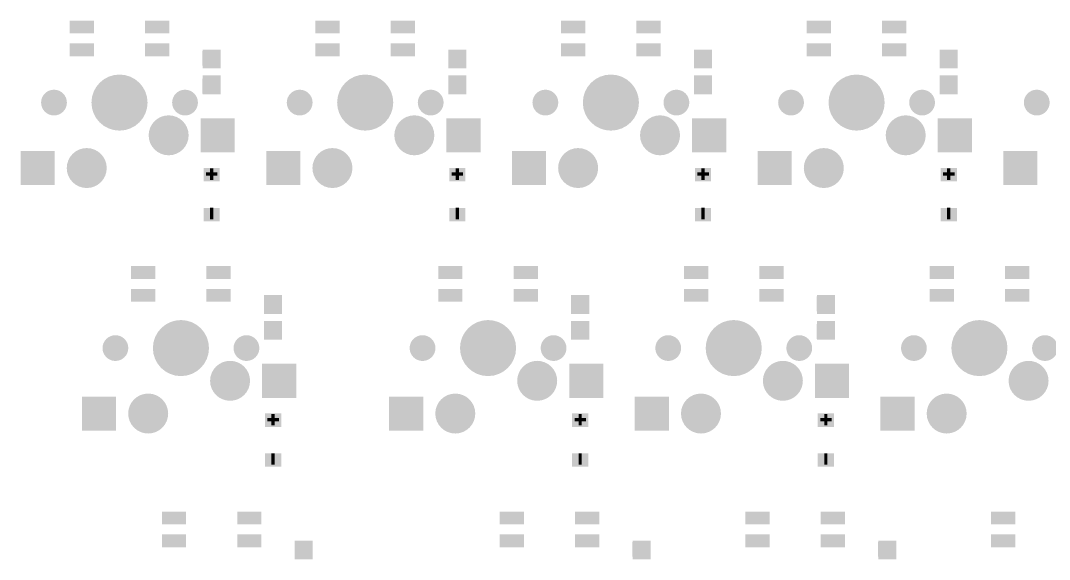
# Model space of a CAD drawing. Extents: x 561 to 1620, y -236 to 406.
# Drawn here: x 976.4 to 1056.2, y -172.4 to -130.6 of the extents above; entities that cross this region are included whole.
import ezdxf

# ---------------------------------------------------------------- set-up
doc = ezdxf.new("R2010")
doc.units = 0
doc.header["$MEASUREMENT"] = 0
for name, color, linetype, true_color in [('BottomLayer', 5, 'Continuous', 0x0000ff), ('BottomPasteMaskLayer', 7, 'Continuous', 0x800000), ('BottomSolderMaskLayer', 7, 'Continuous', 0xaa00ff), ('Document', 7, 'Continuous', 0xffffff), ('Multi-Layer', 7, 'Continuous', 0xc0c0c0), ('TopSolderMaskLayer', 7, 'Continuous', 0x800080)]:
    doc.layers.add(name, color=color, linetype=linetype, true_color=true_color)

msp = doc.modelspace()

# ---------------------------------------------------------------- hatches: boundary and pattern name
at = {"layer": 'BottomLayer'}
for points in [[(980.287, -130.608), (982.065, -130.608), (982.065, -131.497), (980.287, -131.497)], [(986.129, -130.608), (987.907, -130.608), (987.907, -131.497), (986.129, -131.497)], [(999.338, -130.608), (1001.116, -130.608), (1001.116, -131.497), (999.338, -131.497)], [(1005.18, -130.608), (1006.958, -130.608), (1006.958, -131.497), (1005.18, -131.497)], [(1018.388, -130.608), (1020.166, -130.608), (1020.166, -131.497), (1018.388, -131.497)], [(1024.23, -130.608), (1026.008, -130.608), (1026.008, -131.497), (1024.23, -131.497)], [(1037.439, -130.608), (1039.217, -130.608), (1039.217, -131.497), (1037.439, -131.497)], [(1043.281, -130.608), (1045.059, -130.608), (1045.059, -131.497), (1043.281, -131.497)], [(980.287, -132.386), (982.065, -132.386), (982.065, -133.275), (980.287, -133.275)], [(986.129, -132.386), (987.907, -132.386), (987.907, -133.275), (986.129, -133.275)], [(999.338, -132.386), (1001.116, -132.386), (1001.116, -133.275), (999.338, -133.275)], [(1005.18, -132.386), (1006.958, -132.386), (1006.958, -133.275), (1005.18, -133.275)], [(1018.388, -132.386), (1020.166, -132.386), (1020.166, -133.275), (1018.388, -133.275)], [(1024.23, -132.386), (1026.008, -132.386), (1026.008, -133.275), (1024.23, -133.275)], [(1037.439, -132.386), (1039.217, -132.386), (1039.217, -133.275), (1037.439, -133.275)], [(1043.281, -132.386), (1045.059, -132.386), (1045.059, -133.275), (1043.281, -133.275)], [(991.916, -134.246), (990.566, -134.246), (990.566, -132.836), (991.916, -132.836)], [(1010.967, -134.246), (1009.617, -134.246), (1009.617, -132.836), (1010.967, -132.836)], [(1030.017, -134.246), (1028.667, -134.246), (1028.667, -132.836), (1030.017, -132.836)], [(1049.068, -134.246), (1047.718, -134.246), (1047.718, -132.836), (1049.068, -132.836)], [(991.916, -134.836), (990.566, -134.836), (990.566, -136.246), (991.916, -136.246)], [(1010.967, -134.836), (1009.617, -134.836), (1009.617, -136.246), (1010.967, -136.246)], [(1030.017, -134.836), (1028.667, -134.836), (1028.667, -136.246), (1030.017, -136.246)], [(1049.068, -134.836), (1047.718, -134.836), (1047.718, -136.246), (1049.068, -136.246)], [(990.447, -138.192), (992.987, -138.192), (992.987, -140.732), (990.447, -140.732)], [(1009.498, -138.192), (1012.038, -138.192), (1012.038, -140.732), (1009.498, -140.732)], [(1028.548, -138.192), (1031.088, -138.192), (1031.088, -140.732), (1028.548, -140.732)], [(1047.599, -138.192), (1050.139, -138.192), (1050.139, -140.732), (1047.599, -140.732)], [(976.477, -140.732), (979.017, -140.732), (979.017, -143.272), (976.477, -143.272)], [(995.528, -140.732), (998.068, -140.732), (998.068, -143.272), (995.528, -143.272)], [(1014.578, -140.732), (1017.118, -140.732), (1017.118, -143.272), (1014.578, -143.272)], [(1033.629, -140.732), (1036.169, -140.732), (1036.169, -143.272), (1033.629, -143.272)], [(1052.679, -140.732), (1055.219, -140.732), (1055.219, -143.272), (1052.679, -143.272)], [(991.841, -143.016), (991.841, -142.016), (990.641, -142.016), (990.641, -143.016)], [(1010.892, -143.016), (1010.892, -142.016), (1009.692, -142.016), (1009.692, -143.016)], [(1029.942, -143.016), (1029.942, -142.016), (1028.742, -142.016), (1028.742, -143.016)], [(1048.993, -143.016), (1048.993, -142.016), (1047.793, -142.016), (1047.793, -143.016)], [(991.841, -146.116), (991.841, -145.116), (990.641, -145.116), (990.641, -146.116)], [(1010.892, -146.116), (1010.892, -145.116), (1009.692, -145.116), (1009.692, -146.116)], [(1029.942, -146.116), (1029.942, -145.116), (1028.742, -145.116), (1028.742, -146.116)], [(1048.993, -146.116), (1048.993, -145.116), (1047.793, -145.116), (1047.793, -146.116)], [(985.05, -149.659), (986.828, -149.659), (986.828, -150.548), (985.05, -150.548)], [(990.892, -149.659), (992.67, -149.659), (992.67, -150.548), (990.892, -150.548)], [(1008.863, -149.659), (1010.641, -149.659), (1010.641, -150.548), (1008.863, -150.548)], [(1014.705, -149.659), (1016.483, -149.659), (1016.483, -150.548), (1014.705, -150.548)], [(1027.913, -149.659), (1029.691, -149.659), (1029.691, -150.548), (1027.913, -150.548)], [(1033.756, -149.659), (1035.534, -149.659), (1035.534, -150.548), (1033.756, -150.548)], [(1046.964, -149.659), (1048.742, -149.659), (1048.742, -150.548), (1046.964, -150.548)], [(1052.806, -149.659), (1054.584, -149.659), (1054.584, -150.548), (1052.806, -150.548)], [(985.05, -151.437), (986.828, -151.437), (986.828, -152.326), (985.05, -152.326)], [(990.892, -151.437), (992.67, -151.437), (992.67, -152.326), (990.892, -152.326)], [(1008.863, -151.437), (1010.641, -151.437), (1010.641, -152.326), (1008.863, -152.326)], [(1014.705, -151.437), (1016.483, -151.437), (1016.483, -152.326), (1014.705, -152.326)], [(1027.913, -151.437), (1029.691, -151.437), (1029.691, -152.326), (1027.913, -152.326)], [(1033.756, -151.437), (1035.534, -151.437), (1035.534, -152.326), (1033.756, -152.326)], [(1046.964, -151.437), (1048.742, -151.437), (1048.742, -152.326), (1046.964, -152.326)], [(1052.806, -151.437), (1054.584, -151.437), (1054.584, -152.326), (1052.806, -152.326)], [(996.679, -153.296), (995.329, -153.296), (995.329, -151.886), (996.679, -151.886)], [(1020.492, -153.296), (1019.142, -153.296), (1019.142, -151.886), (1020.492, -151.886)], [(1039.542, -153.296), (1038.192, -153.296), (1038.192, -151.886), (1039.542, -151.886)], [(996.679, -153.886), (995.329, -153.886), (995.329, -155.296), (996.679, -155.296)], [(1020.492, -153.886), (1019.142, -153.886), (1019.142, -155.296), (1020.492, -155.296)], [(1039.542, -153.886), (1038.192, -153.886), (1038.192, -155.296), (1039.542, -155.296)], [(995.21, -157.242), (997.75, -157.242), (997.75, -159.782), (995.21, -159.782)], [(1019.023, -157.242), (1021.563, -157.242), (1021.563, -159.782), (1019.023, -159.782)], [(1038.074, -157.242), (1040.614, -157.242), (1040.614, -159.782), (1038.074, -159.782)], [(981.24, -159.782), (983.78, -159.782), (983.78, -162.322), (981.24, -162.322)], [(1005.053, -159.782), (1007.593, -159.782), (1007.593, -162.322), (1005.053, -162.322)], [(1024.103, -159.782), (1026.643, -159.782), (1026.643, -162.322), (1024.103, -162.322)], [(1043.154, -159.782), (1045.694, -159.782), (1045.694, -162.322), (1043.154, -162.322)], [(996.604, -162.066), (996.604, -161.066), (995.404, -161.066), (995.404, -162.066)], [(1020.417, -162.066), (1020.417, -161.066), (1019.217, -161.066), (1019.217, -162.066)], [(1039.467, -162.066), (1039.467, -161.066), (1038.267, -161.066), (1038.267, -162.066)], [(996.604, -165.166), (996.604, -164.166), (995.404, -164.166), (995.404, -165.166)], [(1020.417, -165.166), (1020.417, -164.166), (1019.217, -164.166), (1019.217, -165.166)], [(1039.467, -165.166), (1039.467, -164.166), (1038.267, -164.166), (1038.267, -165.166)], [(987.431, -168.709), (989.209, -168.709), (989.209, -169.598), (987.431, -169.598)], [(993.273, -168.709), (995.051, -168.709), (995.051, -169.598), (993.273, -169.598)], [(1013.626, -168.709), (1015.404, -168.709), (1015.404, -169.598), (1013.626, -169.598)], [(1019.468, -168.709), (1021.246, -168.709), (1021.246, -169.598), (1019.468, -169.598)], [(1032.676, -168.709), (1034.454, -168.709), (1034.454, -169.598), (1032.676, -169.598)], [(1038.518, -168.709), (1040.296, -168.709), (1040.296, -169.598), (1038.518, -169.598)], [(1051.727, -168.709), (1053.505, -168.709), (1053.505, -169.598), (1051.727, -169.598)], [(987.431, -170.487), (989.209, -170.487), (989.209, -171.376), (987.431, -171.376)], [(993.273, -170.487), (995.051, -170.487), (995.051, -171.376), (993.273, -171.376)], [(1013.626, -170.487), (1015.404, -170.487), (1015.404, -171.376), (1013.626, -171.376)], [(1019.468, -170.487), (1021.246, -170.487), (1021.246, -171.376), (1019.468, -171.376)], [(1032.676, -170.487), (1034.454, -170.487), (1034.454, -171.376), (1032.676, -171.376)], [(1038.518, -170.487), (1040.296, -170.487), (1040.296, -171.376), (1038.518, -171.376)], [(1051.727, -170.487), (1053.505, -170.487), (1053.505, -171.376), (1051.727, -171.376)], [(999.06, -172.346), (997.71, -172.346), (997.71, -170.936), (999.06, -170.936)], [(1025.255, -172.346), (1023.905, -172.346), (1023.905, -170.936), (1025.255, -170.936)], [(1044.305, -172.346), (1042.955, -172.346), (1042.955, -170.936), (1044.305, -170.936)]]:
    msp.add_hatch(color=256, dxfattribs=at).paths.add_polyline_path(points)
at = {"layer": 'BottomPasteMaskLayer'}
for points in [[(980.287, -130.608), (982.065, -130.608), (982.065, -131.497), (980.287, -131.497)], [(986.129, -130.608), (987.907, -130.608), (987.907, -131.497), (986.129, -131.497)], [(999.338, -130.608), (1001.116, -130.608), (1001.116, -131.497), (999.338, -131.497)], [(1005.18, -130.608), (1006.958, -130.608), (1006.958, -131.497), (1005.18, -131.497)], [(1018.388, -130.608), (1020.166, -130.608), (1020.166, -131.497), (1018.388, -131.497)], [(1024.23, -130.608), (1026.008, -130.608), (1026.008, -131.497), (1024.23, -131.497)], [(1037.439, -130.608), (1039.217, -130.608), (1039.217, -131.497), (1037.439, -131.497)], [(1043.281, -130.608), (1045.059, -130.608), (1045.059, -131.497), (1043.281, -131.497)], [(980.287, -132.386), (982.065, -132.386), (982.065, -133.275), (980.287, -133.275)], [(986.129, -132.386), (987.907, -132.386), (987.907, -133.275), (986.129, -133.275)], [(999.338, -132.386), (1001.116, -132.386), (1001.116, -133.275), (999.338, -133.275)], [(1005.18, -132.386), (1006.958, -132.386), (1006.958, -133.275), (1005.18, -133.275)], [(1018.388, -132.386), (1020.166, -132.386), (1020.166, -133.275), (1018.388, -133.275)], [(1024.23, -132.386), (1026.008, -132.386), (1026.008, -133.275), (1024.23, -133.275)], [(1037.439, -132.386), (1039.217, -132.386), (1039.217, -133.275), (1037.439, -133.275)], [(1043.281, -132.386), (1045.059, -132.386), (1045.059, -133.275), (1043.281, -133.275)], [(991.861, -132.866), (990.581, -132.866), (990.531, -132.916), (990.531, -134.066), (990.581, -134.116), (990.991, -134.121), (990.991, -133.671), (991.441, -133.671), (991.441, -134.111), (991.861, -134.116), (991.911, -134.066), (991.911, -132.916)], [(1010.912, -132.866), (1009.632, -132.866), (1009.582, -132.916), (1009.582, -134.066), (1009.632, -134.116), (1010.042, -134.121), (1010.042, -133.671), (1010.492, -133.671), (1010.492, -134.111), (1010.912, -134.116), (1010.962, -134.066), (1010.962, -132.916)], [(1029.962, -132.866), (1028.682, -132.866), (1028.632, -132.916), (1028.632, -134.066), (1028.682, -134.116), (1029.092, -134.121), (1029.092, -133.671), (1029.542, -133.671), (1029.542, -134.111), (1029.962, -134.116), (1030.012, -134.066), (1030.012, -132.916)], [(1049.013, -132.866), (1047.733, -132.866), (1047.683, -132.916), (1047.683, -134.066), (1047.733, -134.116), (1048.143, -134.121), (1048.143, -133.671), (1048.593, -133.671), (1048.593, -134.111), (1049.013, -134.116), (1049.063, -134.066), (1049.063, -132.916)], [(991.861, -135.016), (991.441, -135.016), (991.441, -135.461), (990.991, -135.461), (990.991, -135.021), (990.581, -135.016), (990.531, -135.066), (990.531, -136.216), (990.581, -136.266), (991.861, -136.266), (991.911, -136.216), (991.911, -135.066)], [(1010.912, -135.016), (1010.492, -135.016), (1010.492, -135.461), (1010.042, -135.461), (1010.042, -135.021), (1009.632, -135.016), (1009.582, -135.066), (1009.582, -136.216), (1009.632, -136.266), (1010.912, -136.266), (1010.962, -136.216), (1010.962, -135.066)], [(1029.962, -135.016), (1029.542, -135.016), (1029.542, -135.461), (1029.092, -135.461), (1029.092, -135.021), (1028.682, -135.016), (1028.632, -135.066), (1028.632, -136.216), (1028.682, -136.266), (1029.962, -136.266), (1030.012, -136.216), (1030.012, -135.066)], [(1049.013, -135.016), (1048.593, -135.016), (1048.593, -135.461), (1048.143, -135.461), (1048.143, -135.021), (1047.733, -135.016), (1047.683, -135.066), (1047.683, -136.216), (1047.733, -136.266), (1049.013, -136.266), (1049.063, -136.216), (1049.063, -135.066)], [(990.447, -138.192), (992.987, -138.192), (992.987, -140.732), (990.447, -140.732)], [(1009.498, -138.192), (1012.038, -138.192), (1012.038, -140.732), (1009.498, -140.732)], [(1028.548, -138.192), (1031.088, -138.192), (1031.088, -140.732), (1028.548, -140.732)], [(1047.599, -138.192), (1050.139, -138.192), (1050.139, -140.732), (1047.599, -140.732)], [(976.477, -140.732), (979.017, -140.732), (979.017, -143.272), (976.477, -143.272)], [(995.528, -140.732), (998.068, -140.732), (998.068, -143.272), (995.528, -143.272)], [(1014.578, -140.732), (1017.118, -140.732), (1017.118, -143.272), (1014.578, -143.272)], [(1033.629, -140.732), (1036.169, -140.732), (1036.169, -143.272), (1033.629, -143.272)], [(1052.679, -140.732), (1055.219, -140.732), (1055.219, -143.272), (1052.679, -143.272)], [(991.841, -143.016), (991.841, -142.016), (990.641, -142.016), (990.641, -143.016)], [(1010.892, -143.016), (1010.892, -142.016), (1009.692, -142.016), (1009.692, -143.016)], [(1029.942, -143.016), (1029.942, -142.016), (1028.742, -142.016), (1028.742, -143.016)], [(1048.993, -143.016), (1048.993, -142.016), (1047.793, -142.016), (1047.793, -143.016)], [(991.841, -146.116), (991.841, -145.116), (990.641, -145.116), (990.641, -146.116)], [(1010.892, -146.116), (1010.892, -145.116), (1009.692, -145.116), (1009.692, -146.116)], [(1029.942, -146.116), (1029.942, -145.116), (1028.742, -145.116), (1028.742, -146.116)], [(1048.993, -146.116), (1048.993, -145.116), (1047.793, -145.116), (1047.793, -146.116)], [(985.05, -149.659), (986.828, -149.659), (986.828, -150.548), (985.05, -150.548)], [(990.892, -149.659), (992.67, -149.659), (992.67, -150.548), (990.892, -150.548)], [(1008.863, -149.659), (1010.641, -149.659), (1010.641, -150.548), (1008.863, -150.548)], [(1014.705, -149.659), (1016.483, -149.659), (1016.483, -150.548), (1014.705, -150.548)], [(1027.913, -149.659), (1029.691, -149.659), (1029.691, -150.548), (1027.913, -150.548)], [(1033.756, -149.659), (1035.534, -149.659), (1035.534, -150.548), (1033.756, -150.548)], [(1046.964, -149.659), (1048.742, -149.659), (1048.742, -150.548), (1046.964, -150.548)], [(1052.806, -149.659), (1054.584, -149.659), (1054.584, -150.548), (1052.806, -150.548)], [(985.05, -151.437), (986.828, -151.437), (986.828, -152.326), (985.05, -152.326)], [(990.892, -151.437), (992.67, -151.437), (992.67, -152.326), (990.892, -152.326)], [(1008.863, -151.437), (1010.641, -151.437), (1010.641, -152.326), (1008.863, -152.326)], [(1014.705, -151.437), (1016.483, -151.437), (1016.483, -152.326), (1014.705, -152.326)], [(1027.913, -151.437), (1029.691, -151.437), (1029.691, -152.326), (1027.913, -152.326)], [(1033.756, -151.437), (1035.534, -151.437), (1035.534, -152.326), (1033.756, -152.326)], [(1046.964, -151.437), (1048.742, -151.437), (1048.742, -152.326), (1046.964, -152.326)], [(1052.806, -151.437), (1054.584, -151.437), (1054.584, -152.326), (1052.806, -152.326)], [(996.624, -151.916), (995.344, -151.916), (995.294, -151.966), (995.294, -153.116), (995.344, -153.166), (995.754, -153.171), (995.754, -152.721), (996.204, -152.721), (996.204, -153.161), (996.624, -153.166), (996.674, -153.116), (996.674, -151.966)], [(1020.437, -151.916), (1019.157, -151.916), (1019.107, -151.966), (1019.107, -153.116), (1019.157, -153.166), (1019.567, -153.171), (1019.567, -152.721), (1020.017, -152.721), (1020.017, -153.161), (1020.437, -153.166), (1020.487, -153.116), (1020.487, -151.966)], [(1039.487, -151.916), (1038.207, -151.916), (1038.157, -151.966), (1038.157, -153.116), (1038.207, -153.166), (1038.617, -153.171), (1038.617, -152.721), (1039.067, -152.721), (1039.067, -153.161), (1039.487, -153.166), (1039.537, -153.116), (1039.537, -151.966)], [(996.624, -154.066), (996.204, -154.066), (996.204, -154.511), (995.754, -154.511), (995.754, -154.071), (995.344, -154.066), (995.294, -154.116), (995.294, -155.266), (995.344, -155.316), (996.624, -155.316), (996.674, -155.266), (996.674, -154.116)], [(1020.437, -154.066), (1020.017, -154.066), (1020.017, -154.511), (1019.567, -154.511), (1019.567, -154.071), (1019.157, -154.066), (1019.107, -154.116), (1019.107, -155.266), (1019.157, -155.316), (1020.437, -155.316), (1020.487, -155.266), (1020.487, -154.116)], [(1039.487, -154.066), (1039.067, -154.066), (1039.067, -154.511), (1038.617, -154.511), (1038.617, -154.071), (1038.207, -154.066), (1038.157, -154.116), (1038.157, -155.266), (1038.207, -155.316), (1039.487, -155.316), (1039.537, -155.266), (1039.537, -154.116)], [(995.21, -157.242), (997.75, -157.242), (997.75, -159.782), (995.21, -159.782)], [(1019.023, -157.242), (1021.563, -157.242), (1021.563, -159.782), (1019.023, -159.782)], [(1038.074, -157.242), (1040.614, -157.242), (1040.614, -159.782), (1038.074, -159.782)], [(981.24, -159.782), (983.78, -159.782), (983.78, -162.322), (981.24, -162.322)], [(1005.053, -159.782), (1007.593, -159.782), (1007.593, -162.322), (1005.053, -162.322)], [(1024.103, -159.782), (1026.643, -159.782), (1026.643, -162.322), (1024.103, -162.322)], [(1043.154, -159.782), (1045.694, -159.782), (1045.694, -162.322), (1043.154, -162.322)], [(996.604, -162.066), (996.604, -161.066), (995.404, -161.066), (995.404, -162.066)], [(1020.417, -162.066), (1020.417, -161.066), (1019.217, -161.066), (1019.217, -162.066)], [(1039.467, -162.066), (1039.467, -161.066), (1038.267, -161.066), (1038.267, -162.066)], [(996.604, -165.166), (996.604, -164.166), (995.404, -164.166), (995.404, -165.166)], [(1020.417, -165.166), (1020.417, -164.166), (1019.217, -164.166), (1019.217, -165.166)], [(1039.467, -165.166), (1039.467, -164.166), (1038.267, -164.166), (1038.267, -165.166)], [(987.431, -168.709), (989.209, -168.709), (989.209, -169.598), (987.431, -169.598)], [(993.273, -168.709), (995.051, -168.709), (995.051, -169.598), (993.273, -169.598)], [(1013.626, -168.709), (1015.404, -168.709), (1015.404, -169.598), (1013.626, -169.598)], [(1019.468, -168.709), (1021.246, -168.709), (1021.246, -169.598), (1019.468, -169.598)], [(1032.676, -168.709), (1034.454, -168.709), (1034.454, -169.598), (1032.676, -169.598)], [(1038.518, -168.709), (1040.296, -168.709), (1040.296, -169.598), (1038.518, -169.598)], [(1051.727, -168.709), (1053.505, -168.709), (1053.505, -169.598), (1051.727, -169.598)], [(987.431, -170.487), (989.209, -170.487), (989.209, -171.376), (987.431, -171.376)], [(993.273, -170.487), (995.051, -170.487), (995.051, -171.376), (993.273, -171.376)], [(1013.626, -170.487), (1015.404, -170.487), (1015.404, -171.376), (1013.626, -171.376)], [(1019.468, -170.487), (1021.246, -170.487), (1021.246, -171.376), (1019.468, -171.376)], [(1032.676, -170.487), (1034.454, -170.487), (1034.454, -171.376), (1032.676, -171.376)], [(1038.518, -170.487), (1040.296, -170.487), (1040.296, -171.376), (1038.518, -171.376)], [(1051.727, -170.487), (1053.505, -170.487), (1053.505, -171.376), (1051.727, -171.376)], [(999.005, -170.966), (997.725, -170.966), (997.675, -171.016), (997.675, -172.166), (997.725, -172.216), (998.135, -172.222), (998.135, -171.772), (998.585, -171.772), (998.585, -172.212), (999.005, -172.216), (999.055, -172.166), (999.055, -171.016)], [(1025.2, -170.966), (1023.92, -170.966), (1023.87, -171.016), (1023.87, -172.166), (1023.92, -172.216), (1024.33, -172.222), (1024.33, -171.772), (1024.78, -171.772), (1024.78, -172.212), (1025.2, -172.216), (1025.25, -172.166), (1025.25, -171.016)], [(1044.25, -170.966), (1042.97, -170.966), (1042.92, -171.016), (1042.92, -172.166), (1042.97, -172.216), (1043.38, -172.222), (1043.38, -171.772), (1043.83, -171.772), (1043.83, -172.212), (1044.25, -172.216), (1044.3, -172.166), (1044.3, -171.016)]]:
    msp.add_hatch(color=256, dxfattribs=at).paths.add_polyline_path(points)
at = {"layer": 'BottomSolderMaskLayer'}
for points in [[(980.237, -130.558), (982.116, -130.558), (982.116, -131.548), (980.237, -131.548)], [(986.079, -130.558), (987.958, -130.558), (987.958, -131.548), (986.079, -131.548)], [(999.287, -130.558), (1001.167, -130.558), (1001.167, -131.548), (999.287, -131.548)], [(1005.129, -130.558), (1007.009, -130.558), (1007.009, -131.548), (1005.129, -131.548)], [(1018.337, -130.558), (1020.217, -130.558), (1020.217, -131.548), (1018.337, -131.548)], [(1024.179, -130.558), (1026.059, -130.558), (1026.059, -131.548), (1024.179, -131.548)], [(1037.388, -130.558), (1039.268, -130.558), (1039.268, -131.548), (1037.388, -131.548)], [(1043.23, -130.558), (1045.11, -130.558), (1045.11, -131.548), (1043.23, -131.548)], [(980.237, -132.336), (982.116, -132.336), (982.116, -133.326), (980.237, -133.326)], [(986.079, -132.336), (987.958, -132.336), (987.958, -133.326), (986.079, -133.326)], [(999.287, -132.336), (1001.167, -132.336), (1001.167, -133.326), (999.287, -133.326)], [(1005.129, -132.336), (1007.009, -132.336), (1007.009, -133.326), (1005.129, -133.326)], [(1018.337, -132.336), (1020.217, -132.336), (1020.217, -133.326), (1018.337, -133.326)], [(1024.179, -132.336), (1026.059, -132.336), (1026.059, -133.326), (1024.179, -133.326)], [(1037.388, -132.336), (1039.268, -132.336), (1039.268, -133.326), (1037.388, -133.326)], [(1043.23, -132.336), (1045.11, -132.336), (1045.11, -133.326), (1043.23, -133.326)], [(991.941, -134.272), (990.542, -134.272), (990.542, -132.809), (991.941, -132.809)], [(1010.991, -134.272), (1009.592, -134.272), (1009.592, -132.809), (1010.991, -132.809)], [(1030.042, -134.272), (1028.643, -134.272), (1028.643, -132.809), (1030.042, -132.809)], [(1049.092, -134.272), (1047.693, -134.272), (1047.693, -132.809), (1049.092, -132.809)], [(981.922, -136.922, 1), (986.273, -136.922, 1)], [(991.941, -134.809), (990.542, -134.809), (990.542, -136.272), (991.941, -136.272)], [(1000.972, -136.922, 1), (1005.323, -136.922, 1)], [(1010.991, -134.809), (1009.592, -134.809), (1009.592, -136.272), (1010.991, -136.272)], [(1020.023, -136.922, 1), (1024.374, -136.922, 1)], [(1030.042, -134.809), (1028.643, -134.809), (1028.643, -136.272), (1030.042, -136.272)], [(1039.073, -136.922, 1), (1043.424, -136.922, 1)], [(1049.092, -134.809), (1047.693, -134.809), (1047.693, -136.272), (1049.092, -136.272)], [(978.017, -136.922, 1), (980.018, -136.922, 1)], [(988.177, -136.922, 1), (990.178, -136.922, 1)], [(997.067, -136.922, 1), (999.068, -136.922, 1)], [(1007.227, -136.922, 1), (1009.228, -136.922, 1)], [(1016.118, -136.922, 1), (1018.119, -136.922, 1)], [(1026.278, -136.922, 1), (1028.279, -136.922, 1)], [(1035.168, -136.922, 1), (1037.169, -136.922, 1)], [(1045.328, -136.922, 1), (1047.329, -136.922, 1)], [(1054.219, -136.922, 1), (1056.22, -136.922, 1)], [(986.357, -139.462, 1), (989.458, -139.462, 1)], [(1005.407, -139.462, 1), (1008.508, -139.462, 1)], [(1024.458, -139.462, 1), (1027.559, -139.462, 1)], [(1043.508, -139.462, 1), (1046.609, -139.462, 1)], [(990.397, -138.141), (993.038, -138.141), (993.038, -140.783), (990.397, -140.783)], [(1009.447, -138.141), (1012.089, -138.141), (1012.089, -140.783), (1009.447, -140.783)], [(1028.497, -138.141), (1031.139, -138.141), (1031.139, -140.783), (1028.497, -140.783)], [(1047.548, -138.141), (1050.19, -138.141), (1050.19, -140.783), (1047.548, -140.783)], [(976.427, -140.681), (979.068, -140.681), (979.068, -143.323), (976.427, -143.323)], [(980.007, -142.002, 1), (983.108, -142.002, 1)], [(995.477, -140.681), (998.119, -140.681), (998.119, -143.323), (995.477, -143.323)], [(999.057, -142.002, 1), (1002.158, -142.002, 1)], [(1014.527, -140.681), (1017.169, -140.681), (1017.169, -143.323), (1014.527, -143.323)], [(1018.108, -142.002, 1), (1021.209, -142.002, 1)], [(1033.578, -140.681), (1036.22, -140.681), (1036.22, -143.323), (1033.578, -143.323)], [(1037.158, -142.002, 1), (1040.259, -142.002, 1)], [(1052.628, -140.681), (1055.27, -140.681), (1055.27, -143.323), (1052.628, -143.323)], [(991.872, -143.037), (991.872, -141.995), (990.611, -141.995), (990.611, -143.037)], [(1010.922, -143.037), (1010.922, -141.995), (1009.661, -141.995), (1009.661, -143.037)], [(1029.973, -143.037), (1029.973, -141.995), (1028.712, -141.995), (1028.712, -143.037)], [(1049.023, -143.037), (1049.023, -141.995), (1047.762, -141.995), (1047.762, -143.037)], [(991.872, -146.137), (991.872, -145.095), (990.611, -145.095), (990.611, -146.137)], [(1010.922, -146.137), (1010.922, -145.095), (1009.661, -145.095), (1009.661, -146.137)], [(1029.973, -146.137), (1029.973, -145.095), (1028.712, -145.095), (1028.712, -146.137)], [(1049.023, -146.137), (1049.023, -145.095), (1047.762, -145.095), (1047.762, -146.137)], [(984.999, -149.608), (986.879, -149.608), (986.879, -150.599), (984.999, -150.599)], [(990.841, -149.608), (992.721, -149.608), (992.721, -150.599), (990.841, -150.599)], [(1008.812, -149.608), (1010.692, -149.608), (1010.692, -150.599), (1008.812, -150.599)], [(1014.654, -149.608), (1016.534, -149.608), (1016.534, -150.599), (1014.654, -150.599)], [(1027.863, -149.608), (1029.742, -149.608), (1029.742, -150.599), (1027.863, -150.599)], [(1033.705, -149.608), (1035.584, -149.608), (1035.584, -150.599), (1033.705, -150.599)], [(1046.913, -149.608), (1048.793, -149.608), (1048.793, -150.599), (1046.913, -150.599)], [(1052.755, -149.608), (1054.635, -149.608), (1054.635, -150.599), (1052.755, -150.599)], [(984.999, -151.386), (986.879, -151.386), (986.879, -152.377), (984.999, -152.377)], [(990.841, -151.386), (992.721, -151.386), (992.721, -152.377), (990.841, -152.377)], [(1008.812, -151.386), (1010.692, -151.386), (1010.692, -152.377), (1008.812, -152.377)], [(1014.654, -151.386), (1016.534, -151.386), (1016.534, -152.377), (1014.654, -152.377)], [(1027.863, -151.386), (1029.742, -151.386), (1029.742, -152.377), (1027.863, -152.377)], [(1033.705, -151.386), (1035.584, -151.386), (1035.584, -152.377), (1033.705, -152.377)], [(1046.913, -151.386), (1048.793, -151.386), (1048.793, -152.377), (1046.913, -152.377)], [(1052.755, -151.386), (1054.635, -151.386), (1054.635, -152.377), (1052.755, -152.377)], [(996.703, -153.323), (995.305, -153.323), (995.305, -151.86), (996.703, -151.86)], [(1020.516, -153.323), (1019.118, -153.323), (1019.118, -151.86), (1020.516, -151.86)], [(1039.567, -153.323), (1038.168, -153.323), (1038.168, -151.86), (1039.567, -151.86)], [(986.685, -155.972, 1), (991.036, -155.972, 1)], [(996.703, -153.86), (995.305, -153.86), (995.305, -155.323), (996.703, -155.323)], [(1010.498, -155.972, 1), (1014.849, -155.972, 1)], [(1020.516, -153.86), (1019.118, -153.86), (1019.118, -155.323), (1020.516, -155.323)], [(1029.548, -155.972, 1), (1033.899, -155.972, 1)], [(1039.567, -153.86), (1038.168, -153.86), (1038.168, -155.323), (1039.567, -155.323)], [(1048.599, -155.972, 1), (1052.949, -155.972, 1)], [(982.78, -155.972, 1), (984.78, -155.972, 1)], [(992.94, -155.972, 1), (994.941, -155.972, 1)], [(1006.593, -155.972, 1), (1008.594, -155.972, 1)], [(1016.753, -155.972, 1), (1018.754, -155.972, 1)], [(1025.643, -155.972, 1), (1027.644, -155.972, 1)], [(1035.803, -155.972, 1), (1037.804, -155.972, 1)], [(1044.694, -155.972, 1), (1046.694, -155.972, 1)], [(1054.854, -155.972, 1), (1056.854, -155.972, 1)], [(991.12, -158.512, 1), (994.221, -158.512, 1)], [(1014.933, -158.512, 1), (1018.034, -158.512, 1)], [(1033.983, -158.512, 1), (1037.084, -158.512, 1)], [(1053.034, -158.512, 1), (1056.134, -158.512, 1)], [(995.159, -157.192), (997.801, -157.192), (997.801, -159.833), (995.159, -159.833)], [(1018.972, -157.192), (1021.614, -157.192), (1021.614, -159.833), (1018.972, -159.833)], [(1038.023, -157.192), (1040.664, -157.192), (1040.664, -159.833), (1038.023, -159.833)], [(984.77, -161.052, 1), (987.871, -161.052, 1)], [(1008.583, -161.052, 1), (1011.684, -161.052, 1)], [(1027.633, -161.052, 1), (1030.734, -161.052, 1)], [(1046.684, -161.052, 1), (1049.784, -161.052, 1)], [(981.189, -159.732), (983.831, -159.732), (983.831, -162.373), (981.189, -162.373)], [(1005.002, -159.732), (1007.644, -159.732), (1007.644, -162.373), (1005.002, -162.373)], [(1024.053, -159.732), (1026.694, -159.732), (1026.694, -162.373), (1024.053, -162.373)], [(1043.103, -159.732), (1045.745, -159.732), (1045.745, -162.373), (1043.103, -162.373)], [(996.634, -162.088), (996.634, -161.045), (995.373, -161.045), (995.373, -162.088)], [(1020.447, -162.088), (1020.447, -161.045), (1019.186, -161.045), (1019.186, -162.088)], [(1039.498, -162.088), (1039.498, -161.045), (1038.237, -161.045), (1038.237, -162.088)], [(996.634, -165.187), (996.634, -164.145), (995.373, -164.145), (995.373, -165.187)], [(1020.447, -165.187), (1020.447, -164.145), (1019.186, -164.145), (1019.186, -165.187)], [(1039.498, -165.187), (1039.498, -164.145), (1038.237, -164.145), (1038.237, -165.187)], [(987.38, -168.658), (989.26, -168.658), (989.26, -169.649), (987.38, -169.649)], [(993.223, -168.658), (995.102, -168.658), (995.102, -169.649), (993.223, -169.649)], [(1013.575, -168.658), (1015.454, -168.658), (1015.454, -169.649), (1013.575, -169.649)], [(1019.417, -168.658), (1021.296, -168.658), (1021.296, -169.649), (1019.417, -169.649)], [(1032.625, -168.658), (1034.505, -168.658), (1034.505, -169.649), (1032.625, -169.649)], [(1038.467, -168.658), (1040.347, -168.658), (1040.347, -169.649), (1038.467, -169.649)], [(1051.676, -168.658), (1053.555, -168.658), (1053.555, -169.649), (1051.676, -169.649)], [(987.38, -170.436), (989.26, -170.436), (989.26, -171.427), (987.38, -171.427)], [(993.223, -170.436), (995.102, -170.436), (995.102, -171.427), (993.223, -171.427)], [(1013.575, -170.436), (1015.454, -170.436), (1015.454, -171.427), (1013.575, -171.427)], [(1019.417, -170.436), (1021.296, -170.436), (1021.296, -171.427), (1019.417, -171.427)], [(1032.625, -170.436), (1034.505, -170.436), (1034.505, -171.427), (1032.625, -171.427)], [(1038.467, -170.436), (1040.347, -170.436), (1040.347, -171.427), (1038.467, -171.427)], [(1051.676, -170.436), (1053.555, -170.436), (1053.555, -171.427), (1051.676, -171.427)], [(999.085, -172.373), (997.686, -172.373), (997.686, -170.91), (999.085, -170.91)], [(1025.279, -172.373), (1023.88, -172.373), (1023.88, -170.91), (1025.279, -170.91)], [(1044.329, -172.373), (1042.931, -172.373), (1042.931, -170.91), (1044.329, -170.91)]]:
    msp.add_hatch(color=256, dxfattribs=at).paths.add_polyline_path(points)
at = {"layer": 'Document'}
for points in [[(990.805, -142.594), (991.694, -142.594), (991.694, -142.34), (990.805, -142.34)], [(991.368, -142.923), (991.368, -142.034), (991.114, -142.034), (991.114, -142.923)], [(1009.855, -142.594), (1010.744, -142.594), (1010.744, -142.34), (1009.855, -142.34)], [(1010.419, -142.923), (1010.419, -142.034), (1010.165, -142.034), (1010.165, -142.923)], [(1028.906, -142.594), (1029.795, -142.594), (1029.795, -142.34), (1028.906, -142.34)], [(1029.469, -142.923), (1029.469, -142.034), (1029.215, -142.034), (1029.215, -142.923)], [(1047.956, -142.594), (1048.845, -142.594), (1048.845, -142.34), (1047.956, -142.34)], [(1048.52, -142.923), (1048.52, -142.034), (1048.266, -142.034), (1048.266, -142.923)], [(991.368, -145.971), (991.368, -145.082), (991.114, -145.082), (991.114, -145.971)], [(1010.419, -145.971), (1010.419, -145.082), (1010.165, -145.082), (1010.165, -145.971)], [(1029.469, -145.971), (1029.469, -145.082), (1029.215, -145.082), (1029.215, -145.971)], [(1048.52, -145.971), (1048.52, -145.082), (1048.266, -145.082), (1048.266, -145.971)], [(996.131, -161.973), (996.131, -161.084), (995.877, -161.084), (995.877, -161.973)], [(1019.944, -161.973), (1019.944, -161.084), (1019.69, -161.084), (1019.69, -161.973)], [(1038.994, -161.973), (1038.994, -161.084), (1038.74, -161.084), (1038.74, -161.973)], [(995.568, -161.645), (996.457, -161.645), (996.457, -161.391), (995.568, -161.391)], [(1019.381, -161.645), (1020.27, -161.645), (1020.27, -161.391), (1019.381, -161.391)], [(1038.431, -161.645), (1039.32, -161.645), (1039.32, -161.391), (1038.431, -161.391)], [(996.131, -165.021), (996.131, -164.132), (995.877, -164.132), (995.877, -165.021)], [(1019.944, -165.021), (1019.944, -164.132), (1019.69, -164.132), (1019.69, -165.021)], [(1038.994, -165.021), (1038.994, -164.132), (1038.74, -164.132), (1038.74, -165.021)]]:
    msp.add_hatch(color=256, dxfattribs=at).paths.add_polyline_path(points)
at = {"layer": 'Multi-Layer'}
for points in [[(981.947, -136.922, 1), (986.247, -136.922, 1)], [(1000.998, -136.922, 1), (1005.298, -136.922, 1)], [(1020.048, -136.922, 1), (1024.348, -136.922, 1)], [(1039.099, -136.922, 1), (1043.399, -136.922, 1)], [(978.042, -136.922, 1), (979.992, -136.922, 1)], [(988.202, -136.922, 1), (990.152, -136.922, 1)], [(997.093, -136.922, 1), (999.043, -136.922, 1)], [(1007.253, -136.922, 1), (1009.203, -136.922, 1)], [(1016.143, -136.922, 1), (1018.093, -136.922, 1)], [(1026.303, -136.922, 1), (1028.253, -136.922, 1)], [(1035.194, -136.922, 1), (1037.144, -136.922, 1)], [(1045.354, -136.922, 1), (1047.304, -136.922, 1)], [(1054.244, -136.922, 1), (1056.194, -136.922, 1)], [(986.382, -139.462, 1), (989.432, -139.462, 1)], [(1005.433, -139.462, 1), (1008.483, -139.462, 1)], [(1024.483, -139.462, 1), (1027.533, -139.462, 1)], [(1043.534, -139.462, 1), (1046.584, -139.462, 1)], [(980.032, -142.002, 1), (983.082, -142.002, 1)], [(999.083, -142.002, 1), (1002.133, -142.002, 1)], [(1018.133, -142.002, 1), (1021.183, -142.002, 1)], [(1037.184, -142.002, 1), (1040.234, -142.002, 1)], [(986.71, -155.972, 1), (991.01, -155.972, 1)], [(1010.523, -155.972, 1), (1014.823, -155.972, 1)], [(1029.573, -155.972, 1), (1033.873, -155.972, 1)], [(1048.624, -155.972, 1), (1052.924, -155.972, 1)], [(982.805, -155.972, 1), (984.755, -155.972, 1)], [(992.965, -155.972, 1), (994.915, -155.972, 1)], [(1006.618, -155.972, 1), (1008.568, -155.972, 1)], [(1016.778, -155.972, 1), (1018.728, -155.972, 1)], [(1025.668, -155.972, 1), (1027.618, -155.972, 1)], [(1035.828, -155.972, 1), (1037.778, -155.972, 1)], [(1044.719, -155.972, 1), (1046.669, -155.972, 1)], [(1054.879, -155.972, 1), (1056.829, -155.972, 1)], [(991.145, -158.512, 1), (994.195, -158.512, 1)], [(1014.958, -158.512, 1), (1018.008, -158.512, 1)], [(1034.008, -158.512, 1), (1037.058, -158.512, 1)], [(1053.059, -158.512, 1), (1056.109, -158.512, 1)], [(984.795, -161.052, 1), (987.845, -161.052, 1)], [(1008.608, -161.052, 1), (1011.658, -161.052, 1)], [(1027.658, -161.052, 1), (1030.708, -161.052, 1)], [(1046.709, -161.052, 1), (1049.759, -161.052, 1)]]:
    msp.add_hatch(color=256, dxfattribs=at).paths.add_polyline_path(points)
at = {"layer": 'TopSolderMaskLayer'}
for points in [[(981.922, -136.922, 1), (986.273, -136.922, 1)], [(1000.972, -136.922, 1), (1005.323, -136.922, 1)], [(1020.023, -136.922, 1), (1024.374, -136.922, 1)], [(1039.073, -136.922, 1), (1043.424, -136.922, 1)], [(978.017, -136.922, 1), (980.018, -136.922, 1)], [(988.177, -136.922, 1), (990.178, -136.922, 1)], [(997.067, -136.922, 1), (999.068, -136.922, 1)], [(1007.227, -136.922, 1), (1009.228, -136.922, 1)], [(1016.118, -136.922, 1), (1018.119, -136.922, 1)], [(1026.278, -136.922, 1), (1028.279, -136.922, 1)], [(1035.168, -136.922, 1), (1037.169, -136.922, 1)], [(1045.328, -136.922, 1), (1047.329, -136.922, 1)], [(1054.219, -136.922, 1), (1056.22, -136.922, 1)], [(986.357, -139.462, 1), (989.458, -139.462, 1)], [(1005.407, -139.462, 1), (1008.508, -139.462, 1)], [(1024.458, -139.462, 1), (1027.559, -139.462, 1)], [(1043.508, -139.462, 1), (1046.609, -139.462, 1)], [(980.007, -142.002, 1), (983.108, -142.002, 1)], [(999.057, -142.002, 1), (1002.158, -142.002, 1)], [(1018.108, -142.002, 1), (1021.209, -142.002, 1)], [(1037.158, -142.002, 1), (1040.259, -142.002, 1)], [(986.685, -155.972, 1), (991.036, -155.972, 1)], [(1010.498, -155.972, 1), (1014.849, -155.972, 1)], [(1029.548, -155.972, 1), (1033.899, -155.972, 1)], [(1048.599, -155.972, 1), (1052.949, -155.972, 1)], [(982.78, -155.972, 1), (984.78, -155.972, 1)], [(992.94, -155.972, 1), (994.941, -155.972, 1)], [(1006.593, -155.972, 1), (1008.594, -155.972, 1)], [(1016.753, -155.972, 1), (1018.754, -155.972, 1)], [(1025.643, -155.972, 1), (1027.644, -155.972, 1)], [(1035.803, -155.972, 1), (1037.804, -155.972, 1)], [(1044.694, -155.972, 1), (1046.694, -155.972, 1)], [(1054.854, -155.972, 1), (1056.854, -155.972, 1)], [(991.12, -158.512, 1), (994.221, -158.512, 1)], [(1014.933, -158.512, 1), (1018.034, -158.512, 1)], [(1033.983, -158.512, 1), (1037.084, -158.512, 1)], [(1053.034, -158.512, 1), (1056.134, -158.512, 1)], [(984.77, -161.052, 1), (987.871, -161.052, 1)], [(1008.583, -161.052, 1), (1011.684, -161.052, 1)], [(1027.633, -161.052, 1), (1030.734, -161.052, 1)], [(1046.684, -161.052, 1), (1049.784, -161.052, 1)]]:
    msp.add_hatch(color=256, dxfattribs=at).paths.add_polyline_path(points)

doc.saveas('drawing.dxf')
